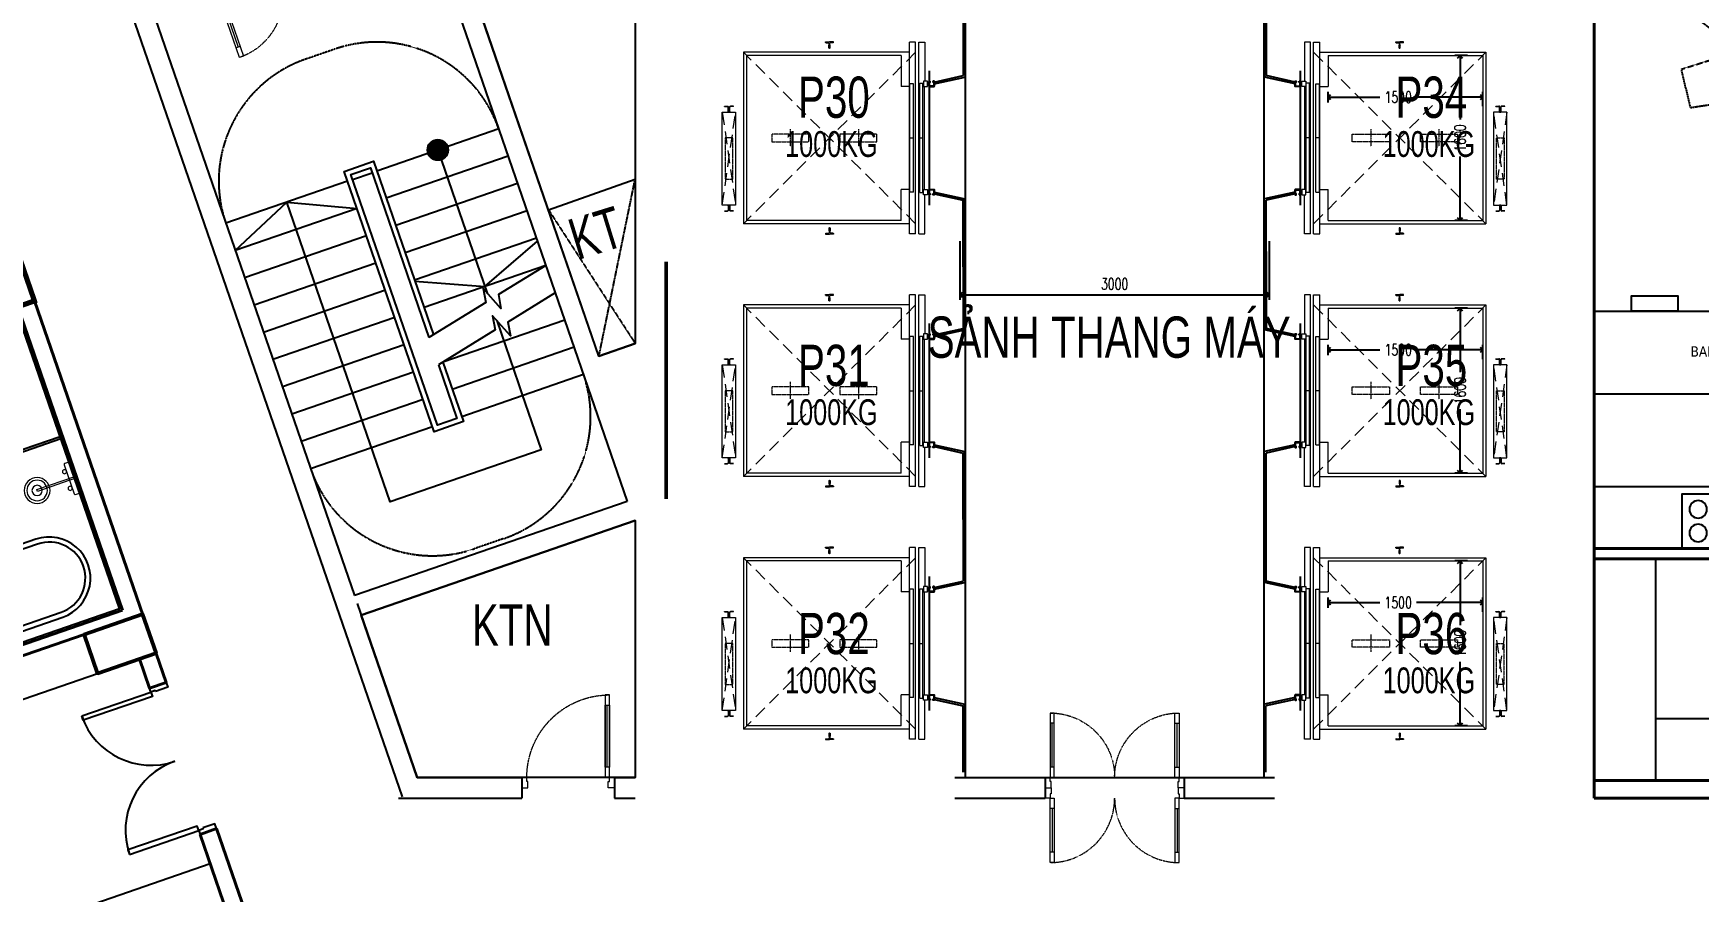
# Model space of a CAD drawing. Header units: millimetres. Extents: x -361654186 to 361255443, y -278569811 to 278836587.
# Drawn here: x -48909 to -32759, y 16563 to 24885 of the extents above; entities that cross this region are included whole.
import ezdxf
from ezdxf.enums import TextEntityAlignment as Align
from ezdxf.xclip import XClip

# ---------------------------------------------------------------- set-up
doc = ezdxf.new("R2010")
doc.units = ezdxf.units.MM
doc.header["$MEASUREMENT"] = 0
doc.header["$XCLIPFRAME"] = 0
for name, pattern in [('220403_HDN_Penthouse Plan$0$HIDDEN', [0.375, 0.25, -0.125]), ('Xref_ST_MBDV Cot vach 30.7.2022$0$CENTERX2', [4, 2.5, -0.5, 0.5, -0.5]), ('Xref_ST_MBDV Cot vach 30.7.2022$0$HIDDEN', [0.375, 0.25, -0.125]), ('Xref_ST_MBDV Cot vach 30.7.2022$0$HIDDEN2', [0.1875, 0.125, -0.0625]), ('Xref_ST_MBDV Cot vach 30.7.2022$0$PHANTOMX2', [5, 2.5, -0.5, 0.5, -0.5, 0.5, -0.5]), ('Xref_ST_MBDV Cot vach 30.7.2022$0$ST_MBDV Cot vach 220803$0$HIDDEN', [0.375, 0.25, -0.125])]:
    doc.linetypes.add(name, pattern=pattern)
for name, color, linetype, lineweight in [('00_duong_QH', 7, 'Continuous', 9), ('A-NoiThat', 39, 'Continuous', 13), ('KT-Net cat', 1, 'Continuous', 40), ('KT-Net cot vach', 2, 'Continuous', 50), ('Xref_ST_MBDV Cot vach 30.7.2022$0$CUA', 37, 'Continuous', 13), ('Xref_ST_MBDV Cot vach 30.7.2022$0$KT-Net cot vach', 6, 'Continuous', 50), ('Xref_ST_MBDV Cot vach 30.7.2022$0$KT-Noi that', 36, 'Continuous', 9)]:
    doc.layers.add(name, color=color, linetype=linetype, lineweight=lineweight)
for name, color, linetype in [('1VinaPVC-Text', 9, 'Continuous'), ('220403_HDN_Penthouse Plan$0$220207_HDN_HBA_PH_PM$0$A-_FURT-LOOSE_E_N', 8, 'Continuous'), ('220403_HDN_Penthouse Plan$0$220207_HDN_HBA_PH_PM$0$FURN', 8, 'Continuous'), ('220403_HDN_Penthouse Plan$0$BANQUET TABLE', 251, 'Continuous'), ('A-_FURN----_E-_N', 251, 'Continuous'), ('IDEA - dim', 251, 'Continuous'), ('Kaka - ph', 7, 'Continuous'), ('Xref_ST_MBDV Cot vach 30.7.2022$0$A-FLOR-STRS-ARROW', 8, 'Continuous'), ('Xref_ST_MBDV Cot vach 30.7.2022$0$KT-Net manh', 139, 'Continuous'), ('Xref_ST_MBDV Cot vach 30.7.2022$0$KT-Text', 7, 'Continuous'), ('Xref_ST_MBDV Cot vach 30.7.2022$0$KT-Thay', 7, 'Continuous'), ('Xref_ST_MBDV Cot vach 30.7.2022$0$KT-Tuong', 1, 'Continuous'), ('Xref_ST_MBDV Cot vach 30.7.2022$0$ST_MBDV Cot vach 220803$0$KT-Khuat', 9, 'Xref_ST_MBDV Cot vach 30.7.2022$0$ST_MBDV Cot vach 220803$0$HIDDEN')]:
    doc.layers.add(name, color=color, linetype=linetype)
doc.styles.add('Tahoma', font='tahoma.ttf')
doc.styles.add('Xref_ST_MBDV Cot vach 30.7.2022$0$Arial', font='arial.ttf', dxfattribs={"width": 0.7})
doc.styles.add('Xref_ST_MBDV Cot vach 30.7.2022$0$DIM', font='vnsimli.shx', dxfattribs={"width": 0.7})
doc.styles.add('Xref_ST_MBDV Cot vach 30.7.2022$0$xref.N.Cot vach tang N2$0$DIM', font='vnsimli.shx', dxfattribs={"width": 0.7})
doc.dimstyles.new('Xref_ST_MBDV Cot vach 30.7.2022$0$CCU 1-100 A1', dxfattribs={"dimscale": 100, "dimtxt": 2.2, "dimasz": 1, "dimexe": 1, "dimexo": 0, "dimgap": 1, "dimtad": 1, "dimdec": 0, "dimdsep": 46, "dimtxsty": 'Xref_ST_MBDV Cot vach 30.7.2022$0$DIM', "dimblk1": 'Xref_ST_MBDV Cot vach 30.7.2022$0$_ARCHTICK', "dimblk2": 'Xref_ST_MBDV Cot vach 30.7.2022$0$_ARCHTICK', "dimsah": 1, "dimcen": 0, "dimdle": 1, "dimclrd": 256, "dimclre": 256, "dimclrt": 31, "dimadec": 0, "dimazin": 0, "dimtfac": 1, "dimtdec": 0, "dimtix": 1, "dimtmove": 2, "dimatfit": 3, "dimldrblk": 'Xref_ST_MBDV Cot vach 30.7.2022$0$_ARCHTICK', "dimfxl": 8, "dimtolj": 1, "dimarcsym": 0})
doc.dimstyles.new('Xref_ST_MBDV Cot vach 30.7.2022$0$xref.N.Cot vach tang N2$0$CCU 1-100 A1', dxfattribs={"dimscale": 100, "dimtxt": 2.2, "dimasz": 1, "dimexe": 1, "dimexo": 0, "dimgap": 1, "dimtad": 1, "dimdec": 0, "dimdsep": 46, "dimtxsty": 'Xref_ST_MBDV Cot vach 30.7.2022$0$xref.N.Cot vach tang N2$0$DIM', "dimblk1": 'Xref_ST_MBDV Cot vach 30.7.2022$0$xref.N.Cot vach tang N2$0$_ARCHTICK', "dimblk2": 'Xref_ST_MBDV Cot vach 30.7.2022$0$xref.N.Cot vach tang N2$0$_ARCHTICK', "dimsah": 1, "dimcen": 0, "dimdle": 1, "dimclrd": 256, "dimclre": 256, "dimclrt": 31, "dimadec": 0, "dimazin": 0, "dimtfac": 1, "dimtdec": 0, "dimtix": 1, "dimtmove": 2, "dimatfit": 3, "dimldrblk": 'Xref_ST_MBDV Cot vach 30.7.2022$0$xref.N.Cot vach tang N2$0$_ARCHTICK', "dimfxl": 8, "dimtolj": 1, "dimarcsym": 0})

# ---------------------------------------------------------------- blocks, each defined once
blk = doc.blocks.new('*U22')
for p, q in [((-1260, 525), (-1300, 525)), ((-1280, 100), (-1280, 525)), ((-90, 525), (-50, 525)), ((-70, 100), (-70, 525)), ((-1260, 100), (-1300, 100)), ((-90, 100), (-50, 100))]:
    blk.add_line(p, q)
for points in [[(-1300, 0), (-1260, 0), (-1260, 625), (-1300, 625)], [(-50, 0), (-90, 0), (-90, 625), (-50, 625)], [(-1350, -100), (-1290, -100), (-1290, -40), (-1300, -40), (-1300, 0), (-1350, 0)], [(0, -100), (-60, -100), (-60, -40), (-50, -40), (-50, 0), (0, 0)]]:
    blk.add_lwpolyline(points, close=True)
at = {"linetype": 'Xref_ST_MBDV Cot vach 30.7.2022$0$HIDDEN2'}
for centre, start, end in [((-1300, 0), 0, 90), ((-50, 0), 90, 180)]:
    blk.add_arc(centre, 625, start, end, dxfattribs=at)
blk = doc.blocks.new('*U23')
blk.add_line((70, 100), (70, 700))
for points in [[(50, 0), (50, 800), (90, 800), (90, 0)], [(50, 100), (90, 100), (90, 700), (50, 700)], [(0, -100), (60, -100), (60, -40), (50, -40), (50, 0), (0, 0)], [(900, -100), (840, -100), (840, -40), (850, -40), (850, 0), (900, 0)]]:
    blk.add_lwpolyline(points, close=True)
at = {"linetype": 'Xref_ST_MBDV Cot vach 30.7.2022$0$HIDDEN'}
blk.add_arc((50, 0), 800, 0, 90, dxfattribs=at)
blk = doc.blocks.new('Xref_ST_MBDV Cot vach 30.7.2022$0$_Open90')
at = {"color": 0, "linetype": 'ByBlock', "lineweight": -2}
for p, q in [((0, 0), (-1, 0)), ((-0.5, 0.5), (0, 0)), ((0, 0), (-0.5, -0.5))]:
    blk.add_line(p, q, dxfattribs=at)
blk = doc.blocks.new('*D16')
at = {"layer": 'Defpoints', "color": 5, "transparency": 16777216}
for p, q in [((-2230, 1494), (-2230, 1596)), ((-2180, 1546), (-1728, 1546)), ((-780, 1546), (-1372, 1546)), ((-730, 1457), (-730, 1596))]:
    blk.add_line(p, q, dxfattribs=at)
at = {"layer": 'Defpoints', "color": 0, "transparency": 16777216}
for p in [(-2230, 1546), (-2230, 1494, 0), (-730, 1457, 0)]:
    blk.add_point(p, dxfattribs=at)
at = {"layer": 'Defpoints', "color": 5, "transparency": 16777216, "xscale": 50, "yscale": 50, "zscale": 50, "rotation": 180}
blk.add_blockref('Xref_ST_MBDV Cot vach 30.7.2022$0$_Open90', (-2230, 1546), dxfattribs=at)
at = {"layer": 'Defpoints', "color": 5, "transparency": 16777216, "xscale": 50, "yscale": 50, "zscale": 50}
blk.add_blockref('Xref_ST_MBDV Cot vach 30.7.2022$0$_Open90', (-730, 1546), dxfattribs=at)
at = {"layer": 'Defpoints', "color": 5, "transparency": 16777216, "insert": (-1550, 1546), "char_height": 110, "attachment_point": 5, "style": 'Xref_ST_MBDV Cot vach 30.7.2022$0$DIM'}
blk.add_mtext('\\A1;1500', dxfattribs=at)
blk = doc.blocks.new('Xref_ST_MBDV Cot vach 30.7.2022$0$_ARCHTICK')
at = {"color": 0, "linetype": 'ByBlock', "const_width": 0.15}
blk.add_lwpolyline([(-0.5, -0.5), (0.5, 0.5)], dxfattribs=at)
blk = doc.blocks.new('*D17')
at = {"layer": 'Defpoints', "color": 5, "transparency": 16777216}
for p, q in [((-879, 1950), (-1000, 1950)), ((-950, 1900), (-950, 1328)), ((-950, 400), (-950, 972)), ((-879, 350), (-1000, 350))]:
    blk.add_line(p, q, dxfattribs=at)
at = {"layer": 'Defpoints', "color": 0, "transparency": 16777216}
for p in [(-879, 1950, 0), (-950, 350), (-879, 350, 0)]:
    blk.add_point(p, dxfattribs=at)
at = {"layer": 'Defpoints', "color": 5, "transparency": 16777216, "xscale": 50, "yscale": 50, "zscale": 50}
for p, rotation in [((-950, 1950), 90), ((-950, 350), 270)]:
    blk.add_blockref('Xref_ST_MBDV Cot vach 30.7.2022$0$_Open90', p, dxfattribs=dict(at, rotation=rotation))
at = {"layer": 'Defpoints', "color": 5, "transparency": 16777216, "insert": (-950, 1150), "char_height": 110, "attachment_point": 5, "rotation": 90, "style": 'Xref_ST_MBDV Cot vach 30.7.2022$0$DIM'}
blk.add_mtext('\\A1;1600', dxfattribs=at)
blk = doc.blocks.new('Xref_ST_MBDV Cot vach 30.7.2022$0$xref.N.Cot vach tang N2$0$_Open90')
at = {"color": 0, "linetype": 'ByBlock', "lineweight": -2}
for p, q in [((0, 0), (-1, 0)), ((-0.5, 0.5), (0, 0)), ((0, 0), (-0.5, -0.5))]:
    blk.add_line(p, q, dxfattribs=at)
blk = doc.blocks.new('*D40')
at = {"layer": 'Defpoints', "color": 5, "transparency": 16777216}
for p, q in [((-39923, 22870), (-39923, 22301)), ((-36923, 22870), (-36923, 22301)), ((-39873, 22351), (-36973, 22351))]:
    blk.add_line(p, q, dxfattribs=at)
at = {"layer": 'Defpoints', "color": 0, "transparency": 16777216}
for p in [(-39923, 22870), (-36923, 22870), (-36923, 22351)]:
    blk.add_point(p, dxfattribs=at)
at = {"layer": 'Defpoints', "color": 5, "transparency": 16777216, "xscale": 50, "yscale": 50, "zscale": 50, "rotation": 180}
blk.add_blockref('Xref_ST_MBDV Cot vach 30.7.2022$0$xref.N.Cot vach tang N2$0$_Open90', (-39923, 22351), dxfattribs=at)
at = {"layer": 'Defpoints', "color": 5, "transparency": 16777216, "xscale": 50, "yscale": 50, "zscale": 50}
blk.add_blockref('Xref_ST_MBDV Cot vach 30.7.2022$0$xref.N.Cot vach tang N2$0$_Open90', (-36923, 22351), dxfattribs=at)
at = {"layer": 'Defpoints', "color": 5, "transparency": 16777216, "insert": (-38423, 22456), "char_height": 110, "attachment_point": 5, "style": 'Xref_ST_MBDV Cot vach 30.7.2022$0$xref.N.Cot vach tang N2$0$DIM'}
blk.add_mtext('\\A1;3000', dxfattribs=at)
blk = doc.blocks.new('Xref_ST_MBDV Cot vach 30.7.2022$0$xref.N.Cot vach tang N2$0$_ARCHTICK')
at = {"color": 0, "linetype": 'ByBlock', "const_width": 0.15}
blk.add_lwpolyline([(-0.5, -0.5), (0.5, 0.5)], dxfattribs=at)
blk = doc.blocks.new('ĂERWER')
at = {"layer": 'Xref_ST_MBDV Cot vach 30.7.2022$0$KT-Text', "style": 'Xref_ST_MBDV Cot vach 30.7.2022$0$Arial', "width": 0.7}
for s, height, p in [('P30', 400, (-41536, 23804)), ('P34', 400, (-35742, 23804)), ('1000KG', 250, (-41661, 23425)), ('1000KG', 250, (-35867, 23425)), ('P31', 400, (-41536, 21204)), ('P35', 400, (-35742, 21204)), ('1000KG', 250, (-41661, 20825)), ('1000KG', 250, (-35867, 20825)), ('P32', 400, (-41536, 18604)), ('P36', 400, (-35742, 18604)), ('1000KG', 250, (-41661, 18225)), ('1000KG', 250, (-35867, 18225))]:
    blk.add_text(s, height=height, dxfattribs=at).set_placement(p)
blk = doc.blocks.new('A$C2A980E36')
at = {"ltscale": 0.5}
blk.add_lwpolyline([(-10, 0), (10, 0), (10, 400), (-10, 400)], close=True, dxfattribs=at)
blk.add_lwpolyline([(160, 60), (160, 30, -0.414214), (150, 20), (-150, 20, -0.414214), (-160, 30), (-160, 60, -0.414214), (-150, 70), (150, 70, -0.414214)], format="xyb", close=True, dxfattribs=at)
for centre, radius in [((0, 400), 125), ((0, 400), 100), ((0, 400), 50), ((-85, 90), 20), ((85, 90), 20)]:
    blk.add_circle(centre, radius, dxfattribs=at)
blk = doc.blocks.new('skvl2')
at = {"layer": 'A-_FURN----_E-_N', "color": 8, "ltscale": 5, "extrusion": (2.90749e-06, 1.61362e-06, 1), "elevation": 0}
for points in [[(-10113, 12081, 1), (-9852, 11325), (-8901, 11654, 1), (-9162, 12410)], [(-10097, 12034, 1), (-9869, 11373), (-8917, 11701, 1), (-9145, 12363)]]:
    blk.add_lwpolyline(points, format="xyb", close=True, dxfattribs=at)
at = {"layer": 'IDEA - dim'}
for p, q in [((-10189, 10548), (-8563, 11109)), ((-9456, 8579), (-7471, 9265))]:
    blk.add_line(p, q, dxfattribs=at)
for points in [[(-10912, 12718), (-10336, 11052), (-8351, 11738), (-8351, 11738), (-8351, 11738), (-9318, 14538), (-10070, 14278), (-10360, 15117), (-11593, 14692), (-11173, 13474)], [(-9660, 13997), (-9791, 14375), (-9318, 14538), (-8926, 13404), (-9399, 13240), (-9530, 13618)]]:
    blk.add_lwpolyline(points, dxfattribs=at)
blk.add_lwpolyline([(-8926, 13404), (-9679, 13144), (-9672, 13125), (-8920, 13385)], close=True, dxfattribs=at)
at = {"layer": 'IDEA - dim', "extrusion": (5.8823e-07, 1.99482e-06, 1), "elevation": 0}
for points in [[(-8000, 10933), (-8003, 10943), (-8045, 10928), (-8058, 10966), (-7898, 11021), (-7881, 10974)], [(-8717, 10697), (-8045, 10928), (-8031, 10886), (-8702, 10654)], [(-8253, 9354), (-7582, 9586), (-7597, 9628), (-8268, 9397)], [(-7543, 9610), (-7540, 9601), (-7582, 9586), (-7569, 9548), (-7408, 9604), (-7425, 9651)]]:
    blk.add_lwpolyline(points, close=True, dxfattribs=at)
at = {"layer": 'IDEA - dim', "extrusion": (5.8823e-07, 1.99482e-06, 1)}
for centre, start, end in [((-8045, 10928, 0), 199.0463, 289.0463), ((-7582, 9586, 0), 109.0463, 199.0463)]:
    blk.add_arc(centre, 710, start, end, dxfattribs=at)
at = {"layer": 'Kaka - ph', "color": 6, "const_width": 50}
blk.add_lwpolyline([(-9399, 15370), (-10217, 15087), (-9993, 14437), (-9175, 14720)], close=True, dxfattribs=at)
at = {"layer": 'KT-Net cat'}
for p, q in [((-9303, 14570), (-8320, 11722)), ((-8156, 11250), (-8058, 10966)), ((-8058, 10966), (-7898, 11021)), ((-7569, 9548), (-7408, 9604)), ((-7569, 9548), (-7341, 8886))]:
    blk.add_line(p, q, dxfattribs=at)
for points in [[(-10250, 15182), (-9993, 14437), (-9175, 14720)], [(-9175, 14720), (-7898, 11021)], [(-8320, 11722), (-10352, 11021)], [(-8693, 11487), (-10319, 10926)], [(-7408, 9604), (-6889, 8100)]]:
    blk.add_lwpolyline(points, dxfattribs=at)
at = {"layer": 'KT-Net cot vach'}
blk.add_lwpolyline([(-8693, 11487), (-8126, 11683), (-7996, 11305), (-8563, 11109)], close=True, dxfattribs=at)
at = {"layer": 'A-NoiThat', "extrusion": (0, 0, -1), "zscale": -1, "rotation": 250.9528620467833}
blk.add_blockref('A$C2A980E36', (8771, 13013), dxfattribs=at)
blk = doc.blocks.new('*U109')
at = {"ltscale": 5}
blk.add_lwpolyline([(305, -530), (305, 0), (-305, 0), (-305, -530)], close=True, dxfattribs=at)
for centre in [(-150, -150), (150, -150), (-150, -380), (150, -380)]:
    blk.add_circle(centre, 85, dxfattribs=at)
blk = doc.blocks.new('220403_HDN_Penthouse Plan$0$A$C3EC23B15')
at = {"layer": '220403_HDN_Penthouse Plan$0$BANQUET TABLE', "color": 8, "linetype": '220403_HDN_Penthouse Plan$0$HIDDEN'}
for p, q in [((109, 545), (79, 172)), ((300, 545), (109, 545)), ((300, 545), (491, 545)), ((491, 545), (521, 172))]:
    blk.add_line(p, q, dxfattribs=at)
for centre, radius, start, end in [((104, 171), 25, 178.6483, 261.1494), ((496, 171), 25, 278.8506, 1.3517), ((300, 1067), 942, 257.7392, 269.9906), ((300, 1067), 942, 270.0094, 282.2608)]:
    blk.add_arc(centre, radius, start, end, dxfattribs=at)
blk = doc.blocks.new('220403_HDN_Penthouse Plan$0$dining')
blk.add_circle((-2632081, -10960261), 900)
blk.add_blockref('220403_HDN_Penthouse Plan$0$A$C3EC23B15', (-2632381, -10959636))
for p, rotation in [((-2632736, -10960032), 45.08728904840522), ((-2631858, -10959605), 315.6110233388363), ((-2632705, -10960563), 90.17457809681035), ((-2631459, -10959956), 270.5237342904312), ((-2632308, -10960916), 135.2618671452156), ((-2631426, -10960486), 225.4364452420259), ((-2631778, -10960884), 180.3491561936208)]:
    blk.add_blockref('220403_HDN_Penthouse Plan$0$A$C3EC23B15', p, dxfattribs=dict(rotation=rotation))
blk = doc.blocks.new('skvl5')
at = {"layer": '220403_HDN_Penthouse Plan$0$220207_HDN_HBA_PH_PM$0$FURN', "extrusion": (4.06629e-06, -4.06623e-06, 1), "elevation": 0}
blk.add_lwpolyline([(-8189, 4720), (-8189, 4870), (-7739, 4870), (-7739, 4720)], close=True, dxfattribs=at)
at = {"layer": 'IDEA - dim'}
for p, q in [((-8550, 4720), (-5875, 4720)), ((-8550, 3920), (-8550, 4720)), ((-8550, 3920), (-5875, 3920)), ((-8550, 3020), (-5875, 3020)), ((-7950, 170), (-7950, 2320)), ((-7950, 770), (-5075, 770))]:
    blk.add_line(p, q, dxfattribs=at)
at = {"layer": 'KT-Net cat'}
for p, q in [((-8550, 0), (-8550, 9600)), ((-8550, 2420), (-5875, 2420)), ((-8550, 2320), (-5875, 2320)), ((-8550, 170), (-4275, 170)), ((-8550, 0), (-2075, 0))]:
    blk.add_line(p, q, dxfattribs=at)
at = {"layer": '220403_HDN_Penthouse Plan$0$220207_HDN_HBA_PH_PM$0$A-_FURT-LOOSE_E_N', "linetype": 'Continuous', "extrusion": (-8.95883e-07, 3.17038e-06, -1), "zscale": -1.000000000000003, "rotation": 359.9999739967944}
blk.add_blockref('*U109', (7391, 2950, 0), dxfattribs=at)
at = {"layer": 'IDEA - dim', "extrusion": (2.69414e-06, 1.89619e-06, 1), "rotation": 327.6386932972766}
blk.add_blockref('220403_HDN_Penthouse Plan$0$dining', (8083322, 7856322, 3), dxfattribs=at)
at = {"layer": '1VinaPVC-Text', "style": 'Tahoma', "text_generation_flag": 6}
blk.add_text('BAR', height=100, rotation=179.9979, dxfattribs=at).set_placement((-7615, 4280))
blk = doc.blocks.new('Xref_ST_MBDV Cot vach 30.7.2022$0$TM 1000kg')
at = {"layer": 'Xref_ST_MBDV Cot vach 30.7.2022$0$KT-Net manh'}
for p, q in [((-2850, 2500), (-2850, 1742.2)), ((-2832, 2500), (-2832, 1754.4)), ((-2500, 1800), (-2500, 500)), ((-2850, 1742.2), (-2847, 1742.2)), ((-2847, 1742.2), (-2847, 1739.2)), ((-2550, 1674.2), (-2847, 1739.2)), ((-2550, 1692.7), (-2832, 1754.4)), ((-2850, 557.8), (-2847, 557.8)), ((-2850, -100), (-2850, 557.8)), ((-2550, 625.8), (-2847, 560.8)), ((-2847, 557.8), (-2847, 560.8)), ((-2550, 607.3), (-2832, 545.6)), ((-2832, -100), (-2832, 545.6))]:
    blk.add_line(p, q, dxfattribs=at)
at = {"layer": 'Xref_ST_MBDV Cot vach 30.7.2022$0$KT-Net manh', "const_width": 2}
for points in [[(-2847, 1742.2), (-2832, 1754.4)], [(-2847, 557.8), (-2832, 545.6)]]:
    blk.add_lwpolyline(points, dxfattribs=at)
at = {"layer": 'Xref_ST_MBDV Cot vach 30.7.2022$0$KT-Net manh', "ltscale": 2}
for points in [[(-2510, 1700), (-2500, 1700), (-2500, 1650), (-2550, 1650), (-2550, 1700), (-2540, 1700), (-2540, 1690), (-2541.6, 1690), (-2541.6, 1698.4), (-2548.4, 1698.4), (-2548.4, 1651.6), (-2501.6, 1651.6), (-2501.6, 1698.4), (-2508.4, 1698.4), (-2508.4, 1690), (-2510, 1690)], [(-2510, 600), (-2500, 600), (-2500, 650), (-2550, 650), (-2550, 600), (-2540, 600), (-2540, 610), (-2541.6, 610), (-2541.6, 601.6), (-2548.4, 601.6), (-2548.4, 648.4), (-2501.6, 648.4), (-2501.6, 601.6), (-2508.4, 601.6), (-2508.4, 610), (-2510, 610)]]:
    blk.add_lwpolyline(points, close=True, dxfattribs=at)
at = {"layer": 'Xref_ST_MBDV Cot vach 30.7.2022$0$KT-Noi that', "linetype": 'Continuous', "ltscale": 2}
for p, q in [((-2460, 2080, 0), (-2460, 1700, 0)), ((-2400, 2080, 0), (-2460, 2080, 0)), ((-2400, 220, 0), (-2400, 2080, 0)), ((-2370, 220, 0), (-2370, 2080, 0)), ((-2370, 2080, 0), (-2310, 2080, 0)), ((-2310, 220, 0), (-2310, 2080, 0)), ((-2310, 1981, 0), (-700, 1981, 0)), ((-2230, 1950, 0), (-730, 1950, 0)), ((-2230, 1950, 0), (-2230, 1650, 0)), ((-730, 1950, 0), (-730, 350, 0)), ((-700, 1981, 0), (-700, 319, 0)), ((-2455, 650, 0), (-2455, 1650, 0)), ((-2441.3, 620, 0), (-2441.3, 1680, 0)), ((-2411, 1680, 0), (-2441.3, 1680, 0)), ((-2411, 620, 0), (-2411, 1680, 0)), ((-2348, 625, 0), (-2348, 1675, 0)), ((-2348, 1675, 0), (-2314, 1675, 0)), ((-2314, 625, 0), (-2314, 1675, 0)), ((-2310, 1650, 0), (-2230, 1650, 0)), ((-2411, 1150, 0), (-2441.3, 1150, 0)), ((-2314, 1150, 0), (-2348, 1150, 0)), ((-2310, 650, 0), (-2230, 650, 0)), ((-2230, 350, 0), (-2230, 650, 0)), ((-2460, 220, 0), (-2460, 600, 0)), ((-2411, 620, 0), (-2441.3, 620, 0)), ((-2348, 625, 0), (-2314, 625, 0)), ((-2230, 350, 0), (-730, 350, 0)), ((-2400, 220, 0), (-2460, 220, 0)), ((-2370, 220, 0), (-2310, 220, 0)), ((-2310, 319, 0), (-700, 319, 0))]:
    blk.add_line(p, q, dxfattribs=at)
at = {"layer": 'Xref_ST_MBDV Cot vach 30.7.2022$0$KT-Noi that', "linetype": 'Xref_ST_MBDV Cot vach 30.7.2022$0$HIDDEN', "ltscale": 500}
for p, q in [((-2370, 1981, 0), (-700, 319, 0)), ((-2370, 319, 0), (-700, 1981, 0)), ((-495, 1400, 0), (-625, 500, 0)), ((-495, 500, 0), (-625, 1400, 0))]:
    blk.add_line(p, q, dxfattribs=at)
at = {"layer": 'Xref_ST_MBDV Cot vach 30.7.2022$0$KT-Noi that', "linetype": 'Continuous'}
for p, q in [((-1572.5, 2077, 0), (-1572.5, 2082, 0)), ((-1572.5, 2082, 0), (-1535, 2082, 0)), ((-1569.5, 2074, 0), (-1540.1, 2070.9, 0)), ((-1540, 2021, 0), (-1540, 2050, 0)), ((-1539, 2020, 0), (-1535, 2020, 0)), ((-1537.1, 2054.1, 0), (-1537.1, 2067.9, 0)), ((-1497.5, 2082, 0), (-1535, 2082, 0)), ((-1531, 2020, 0), (-1535, 2020, 0)), ((-1532.9, 2054.1, 0), (-1532.9, 2067.9, 0)), ((-1530, 2021, 0), (-1530, 2050, 0)), ((-1500.5, 2074, 0), (-1529.9, 2070.9, 0)), ((-1497.5, 2077, 0), (-1497.5, 2082, 0)), ((-603.5, 1460, 0), (-574.4, 1460, 0)), ((-603.5, 1456.8, 0), (-603.5, 1460, 0)), ((-603.5, 1456.8, 0), (-574.4, 1456.8, 0)), ((-516.5, 1460, 0), (-545.6, 1460, 0)), ((-516.5, 1456.8, 0), (-545.6, 1456.8, 0)), ((-516.5, 1456.8, 0), (-516.5, 1460, 0)), ((-568.2, 1406.2, 0), (-568.2, 1450.6, 0)), ((-565, 1406.2, 0), (-565, 1450.6, 0)), ((-558, 1403.2, 0), (-562, 1403.2, 0)), ((-558, 1400, 0), (-562, 1400, 0)), ((-555, 1406.2, 0), (-555, 1450.6, 0)), ((-551.8, 1406.2, 0), (-551.8, 1450.6, 0)), ((-568.2, 493.8, 0), (-568.2, 449.4, 0)), ((-565, 493.8, 0), (-565, 449.4, 0)), ((-558, 500, 0), (-562, 500, 0)), ((-558, 496.8, 0), (-562, 496.8, 0)), ((-555, 493.8, 0), (-555, 449.4, 0)), ((-551.8, 493.8, 0), (-551.8, 449.4, 0)), ((-603.5, 443.2, 0), (-574.4, 443.2, 0)), ((-603.5, 440, 0), (-574.4, 440, 0)), ((-516.5, 443.2, 0), (-545.6, 443.2, 0)), ((-516.5, 440, 0), (-545.6, 440, 0)), ((-1572.5, 223, 0), (-1572.5, 218, 0)), ((-1572.5, 218, 0), (-1535, 218, 0)), ((-1569.5, 226, 0), (-1540.1, 229.1, 0)), ((-1540, 279, 0), (-1540, 250, 0)), ((-1539, 280, 0), (-1535, 280, 0)), ((-1537.1, 245.9, 0), (-1537.1, 232.1, 0)), ((-1531, 280, 0), (-1535, 280, 0)), ((-1497.5, 218, 0), (-1535, 218, 0)), ((-1532.9, 245.9, 0), (-1532.9, 232.1, 0)), ((-1530, 279, 0), (-1530, 250, 0)), ((-1500.5, 226, 0), (-1529.9, 229.1, 0)), ((-1497.5, 223, 0), (-1497.5, 218, 0))]:
    blk.add_line(p, q, dxfattribs=at)
at = {"layer": 'Xref_ST_MBDV Cot vach 30.7.2022$0$KT-Noi that', "linetype": 'Xref_ST_MBDV Cot vach 30.7.2022$0$CENTERX2'}
for p, q in [((-1815, 1236, 0), (-1815, 1066.7, 0)), ((-1155, 1236, 0), (-1155, 1066.7, 0))]:
    blk.add_line(p, q, dxfattribs=at)
at = {"layer": 'Xref_ST_MBDV Cot vach 30.7.2022$0$KT-Noi that', "linetype": 'Continuous', "ltscale": 2, "elevation": 0}
for points in [[(-2485, 1700), (-2445, 1700), (-2445, 1650), (-2485, 1650)], [(-495, 1400), (-625, 1400), (-625, 500), (-495, 500)], [(-2485, 600), (-2445, 600), (-2445, 650), (-2485, 650)]]:
    blk.add_lwpolyline(points, close=True, dxfattribs=at)
at = {"layer": 'Xref_ST_MBDV Cot vach 30.7.2022$0$KT-Noi that', "linetype": 'Xref_ST_MBDV Cot vach 30.7.2022$0$PHANTOMX2', "elevation": 0}
for points in [[(-1635, 1186), (-1635, 1114), (-1995, 1114), (-1995, 1186)], [(-975, 1186), (-975, 1114), (-1335, 1114), (-1335, 1186)], [(-524, 1150), (-524, 750), (-596, 750), (-596, 1150)]]:
    blk.add_lwpolyline(points, close=True, dxfattribs=at)
at = {"layer": 'Xref_ST_MBDV Cot vach 30.7.2022$0$KT-Noi that', "linetype": 'Continuous'}
for centre, radius, start, end in [((-1569.5, 2077, 0), 3, 180, 270), ((-1540.1, 2067.9, 0), 3, 0, 90), ((-1542.3, 2054.7, 0), 5.25, 295.66972, 353.31728), ((-1539, 2021, 0), 1, 180, 270), ((-1529.9, 2067.9, 0), 3, 90, 180), ((-1527.7, 2054.7, 0), 5.25, 186.68272, 244.33028), ((-1531, 2021, 0), 1, 270, 0), ((-1500.5, 2077, 0), 3, 270, 0), ((-574.4, 1450.6, 0), 9.4, 0, 90), ((-574.4, 1450.6, 0), 6.2, 0, 90), ((-545.6, 1450.6, 0), 9.4, 90, 180), ((-545.6, 1450.6, 0), 6.2, 90, 180), ((-562, 1406.2, 0), 6.2, 180, 270), ((-562, 1406.2, 0), 3, 180, 270), ((-558, 1406.2, 0), 3, 270, 0), ((-558, 1406.2, 0), 6.2, 270, 0), ((-562, 493.8, 0), 6.2, 90, 180), ((-562, 493.8, 0), 3, 90, 180), ((-558, 493.8, 0), 6.2, 0, 90), ((-558, 493.8, 0), 3, 0, 90), ((-574.4, 449.4, 0), 6.2, 270, 0), ((-574.4, 449.4, 0), 9.4, 270, 0), ((-545.6, 449.4, 0), 9.4, 180, 270), ((-545.6, 449.4, 0), 6.2, 180, 270), ((-1569.5, 223, 0), 3, 90, 180), ((-1540.1, 232.1, 0), 3, 270, 0), ((-1539, 279, 0), 1, 90, 180), ((-1542.3, 245.3, 0), 5.25, 6.68272, 64.33028), ((-1527.7, 245.3, 0), 5.25, 115.66972, 173.31728), ((-1529.9, 232.1, 0), 3, 180, 270), ((-1531, 279, 0), 1, 0, 90), ((-1500.5, 223, 0), 3, 0, 90)]:
    blk.add_arc(centre, radius, start, end, dxfattribs=at)
at = {"layer": 'Defpoints', "color": 5}
for base, p1, p2, angle, picture, middle in [((-950.2, 350), (-879.1, 1950, 0), (-879.1, 350, 0), 90, '*D17', (-950.2, 1150)), ((-2230, 1545.8), (-730, 1457.2, 0), (-2230, 1494.3, 0), 180, '*D16', (-1550.1, 1545.8))]:
    dim = blk.add_linear_dim(base=base, p1=p1, p2=p2, angle=angle, dimstyle='Xref_ST_MBDV Cot vach 30.7.2022$0$CCU 1-100 A1', override={"dimscale": 50, "dimblk1": 'Xref_ST_MBDV Cot vach 30.7.2022$0$_Open90', "dimblk2": 'Xref_ST_MBDV Cot vach 30.7.2022$0$_Open90', "dimclrd": 5, "dimclre": 5, "dimclrt": 5, "dimlwd": 65535, "dimlwe": 65535}, dxfattribs=at)
    dim.commit()
    dim.dimension.update_dxf_attribs({"geometry": picture, "text_midpoint": middle, "dimtype": 128})

msp = doc.modelspace()

# ---------------------------------------------------------------- hatches: boundary and pattern name
at = {"layer": 'Xref_ST_MBDV Cot vach 30.7.2022$0$KT-Net manh'}
h = msp.add_hatch(color=256, dxfattribs=at)
edge = h.paths.add_edge_path(flags=0)
edge.add_arc((-44986.3, 23754.3), 100, 199.04714, 559.04714)
h = msp.add_hatch(color=256, dxfattribs=at)
edge = h.paths.add_edge_path(flags=0)
edge.add_arc((-44986.3, 23754.3), 100, 199.04714, 559.04714)
msp.add_hatch(color=256, dxfattribs=at).paths.add_polyline_path([(-44988.2, 23854.3), (-45046.6, 23834.1), (-45082, 23783.5), (-45080.9, 23721.7), (-45043.6, 23672.3), (-44984.5, 23654.3), (-44926.1, 23674.5), (-44890.7, 23725.1), (-44891.8, 23786.9), (-44929, 23836.3)], flags=0)
msp.add_hatch(color=256, dxfattribs=at).paths.add_polyline_path([(-44988.2, 23854.3), (-45046.6, 23834.1), (-45082, 23783.5), (-45080.9, 23721.7), (-45043.6, 23672.3), (-44984.5, 23654.3), (-44926.1, 23674.5), (-44890.7, 23725.1), (-44891.8, 23786.9), (-44929, 23836.3)], flags=0)

# ---------------------------------------------------------------- linework, layer by layer
at = {"layer": '00_duong_QH', "color": 251, "extrusion": (7.52316e-37, 3.29453e-06, 1), "elevation": 0}
for points in [[(-67604.9, 47058.4), (-68012.4, 48238.6), (-68352.8, 49264.2, -0.5721349), (-63965.8, 55577), (-63965.8, 55577), (-48893.2, 51221.9, -0.260044), (-45962.5, 48619), (-41822.5, 36692.5), (-40100.1, 31673.7, -0.0851587), (-39798.8, 29842.7), (-39808.9, 28170.4), (-36873, 28170.4, -0.4853325), (-36573, 28570.4), (-8455.9, 28570.4, -0.3325648), (-3256, 23917.1), (-1689.9, 16402), (-1650.9, 16200.2), (-808.1, 12371.4, -0.4743644), (-5967.1, 6070.4), (-38752, 6070.4), (-51104.5, 6070.4, -0.3210444), (-56306.9, 9785.7), (-64631.8, 33863.9, 0.4109427), (-65278.7, 34182.9)], [(-1001.1, 10781.1, -0.3653099), (-5967.1, 6470.4), (-51150.3, 6480.2, -0.3200236), (-55927.1, 9911.4), (-64253.7, 33994.6, 0.4141945), (-65414.8, 34559.2)], [(-33773, 28170.4), (-7957.6, 28166.7, -0.1283826), (-6048.8, 27586.7, -0.0664995), (-4917.6, 26672.3, -0.1326112), (-3451.2, 23873.7)]]:
    msp.add_lwpolyline(points, format="xyb", dxfattribs=at)
at = {"layer": 'Defpoints', "elevation": 0}
for points in [[(-45521.7, 27832.9), (-44198.4, 28289.8), (-43073, 25030.3), (-43073, 21879.5), (-43423.7, 21756.2)], [(-45730.3, 19244.6), (-43073, 20162), (-43073, 17670.4), (-45186.9, 17670.4)]]:
    msp.add_lwpolyline(points, close=True, dxfattribs=at)
at = {"layer": 'Xref_ST_MBDV Cot vach 30.7.2022$0$A-FLOR-STRS-ARROW', "elevation": 0}
for points in [[(-43938.6, 22634.9), (-44397.9, 22351.6), (-44374.8, 22218), (-44547.7, 22410.6), (-44520.8, 22275.8), (-45072.5, 21935.4)], [(-43847, 22369.4), (-44306.2, 22086.1), (-44283.1, 21952.5), (-44456.1, 22145.1), (-44429.1, 22010.3), (-44980.8, 21669.9)]]:
    msp.add_lwpolyline(points, dxfattribs=at)
at = {"layer": 'Xref_ST_MBDV Cot vach 30.7.2022$0$KT-Net cot vach', "elevation": 0}
msp.add_lwpolyline([(-42773, 22670.4), (-42773, 20370.4)], dxfattribs=at)
at = {"layer": 'Xref_ST_MBDV Cot vach 30.7.2022$0$KT-Net manh'}
msp.add_line((-44890.7, 23725.1), (-44891.8, 23786.9), dxfattribs=at)
msp.add_line((-44890.7, 23725.1), (-44891.8, 23786.9), dxfattribs=at)
at = {"layer": 'Xref_ST_MBDV Cot vach 30.7.2022$0$KT-Net manh', "elevation": 0}
msp.add_lwpolyline([(-39873.1, 17670.4), (-36973, 17670.4), (-36973, 28020.4), (-39873.1, 28020.4)], close=True, dxfattribs=at)
at = {"layer": 'Xref_ST_MBDV Cot vach 30.7.2022$0$KT-Net manh', "linetype": 'Xref_ST_MBDV Cot vach 30.7.2022$0$HIDDEN', "elevation": 0}
for points in [[(-44395.6, 23958.3, 0.4141313), (-45984.8, 24732), (-46268.9, 24633.9, 0.4141313), (-47042.3, 23044.5, 1.0000292)], [(-43573.2, 21576.2, -0.4141313), (-44346.5, 19986.8), (-44630.6, 19888.7, -0.4141313), (-46219.9, 20662.5, -1.0000292)]]:
    msp.add_lwpolyline(points, format="xyb", dxfattribs=at)
at = {"layer": 'Xref_ST_MBDV Cot vach 30.7.2022$0$KT-Net manh', "elevation": 0}
for points in [[(-44986.3, 23754.3), (-44506.6, 22364.8)], [(-46950.9, 22779.8), (-46451.5, 23248.5), (-45769.3, 23187.8)], [(-44414.9, 22099.3), (-44203.1, 21485.7), (-44170.5, 21391.2), (-43982.8, 20847.7), (-45448, 20341.9), (-46451.5, 23248.5)], [(-45208.6, 22483), (-44529.5, 22431), (-44020.2, 22871.2)]]:
    msp.add_lwpolyline(points, dxfattribs=at)
at = {"layer": 'Xref_ST_MBDV Cot vach 30.7.2022$0$KT-Net manh'}
msp.add_circle((-44986.3, 23754.3), 100, dxfattribs=at)
msp.add_circle((-44986.3, 23754.3), 100, dxfattribs=at)
at = {"layer": 'Xref_ST_MBDV Cot vach 30.7.2022$0$KT-Thay', "extrusion": (-1.21212e-08, -4.22423e-09, 1)}
for p, q in [((-44395.6, 23958.3), (-45577.1, 23550.3)), ((-44304.2, 23693.6), (-45485.7, 23285.7)), ((-45860.7, 23452.4), (-47042.3, 23044.5)), ((-44212.8, 23428.9), (-45394.4, 23021)), ((-45769.3, 23187.8), (-46950.9, 22779.8)), ((-44121.4, 23164.3), (-45303, 22756.3)), ((-45677.9, 22923.1), (-46859.5, 22515.2)), ((-44030, 22899.6), (-45211.6, 22491.7)), ((-45586.6, 22658.4), (-46768.1, 22250.5)), ((-43938.7, 22634.9), (-45120.2, 22227)), ((-45495.2, 22393.8), (-46676.7, 21985.8)), ((-45403.8, 22129.1), (-46585.4, 21721.2)), ((-43755.9, 22105.6), (-44937.5, 21697.6)), ((-45312.4, 21864.4), (-46494, 21456.5)), ((-43664.5, 21840.9), (-44846.1, 21433)), ((-45221.1, 21599.7), (-46402.6, 21191.8)), ((-43573.2, 21576.2), (-44754.7, 21168.3)), ((-45129.7, 21335.1), (-46311.2, 20927.1)), ((-45038.3, 21070.4), (-46219.9, 20662.5))]:
    msp.add_line(p, q, dxfattribs=at)
at = {"layer": 'Xref_ST_MBDV Cot vach 30.7.2022$0$KT-Thay'}
for p, q in [((-45813.4, 23468.8), (-45624.4, 23534)), ((-43913.2, 23174.1), (-43073, 23469.6))]:
    msp.add_line(p, q, dxfattribs=at)
at = {"layer": 'Xref_ST_MBDV Cot vach 30.7.2022$0$KT-Thay', "elevation": 0}
for points in [[(-44937.2, 21696.8), (-44738.4, 21121), (-45022, 21023.1), (-45893.3, 23547), (-45609.8, 23644.9), (-45028.9, 21962.3)], [(-44980.8, 21669.9), (-44802, 21152), (-44991, 21086.7), (-45829.7, 23516), (-45640.7, 23581.3), (-45072.5, 21935.4)]]:
    msp.add_lwpolyline(points, dxfattribs=at)
at = {"layer": 'Xref_ST_MBDV Cot vach 30.7.2022$0$KT-Tuong'}
for p, q in [((-43423.7, 21756.2), (-45521.7, 27832.9)), ((-45080.9, 25943.3), (-43148.9, 20347.4)), ((-48040.6, 25323.5), (-45333.6, 17482.5)), ((-47727.6, 25029.5), (-45795.6, 19433.6)), ((-43423.7, 21756.2), (-43073, 21879.5)), ((-43148.9, 20347.4), (-45795.6, 19433.6)), ((-43073, 20162), (-45730.3, 19244.6)), ((-45769.6, 19358.2), (-45186.9, 17670.4)), ((-45186.9, 17670.4), (-44173, 17670.4)), ((-44173, 17670.4), (-44173, 17470.4)), ((-43273, 17670.4), (-43273, 17470.4)), ((-43273, 17670.4), (-43073, 17670.4)), ((-39973, 17670.4), (-39098, 17670.4)), ((-39098, 17670.4), (-39098, 17470.4)), ((-37748, 17670.4), (-37748, 17470.4)), ((-37748, 17670.4), (-36873, 17670.4)), ((-45369.2, 17470.4), (-44173, 17470.4)), ((-43273, 17470.4), (-43073, 17470.4)), ((-39973, 17470.4), (-39098, 17470.4)), ((-37748, 17470.4), (-36873, 17470.4))]:
    msp.add_line(p, q, dxfattribs=at)
at = {"layer": 'Xref_ST_MBDV Cot vach 30.7.2022$0$ST_MBDV Cot vach 220803$0$KT-Khuat', "linetype": 'Xref_ST_MBDV Cot vach 30.7.2022$0$ST_MBDV Cot vach 220803$0$HIDDEN', "ltscale": 5}
for p, q in [((-43423.7, 21756.2), (-43073, 23469.6)), ((-43913.2, 23174.1), (-43073, 21879.5))]:
    msp.add_line(p, q, dxfattribs=at)

# ---------------------------------------------------------------- block references
at = {"layer": 'IDEA - dim'}
for name, p in [('skvl5', (-25223.1, 17470.6, 0)), ('skvl2', (-39723.1, 7570.6, 0))]:
    msp.add_blockref(name, p, dxfattribs=at)
at = {"layer": 'Xref_ST_MBDV Cot vach 30.7.2022$0$CUA', "xscale": -1, "rotation": 199.0471379539868}
msp.add_blockref('*U22', (-45884.3, 25665.9), dxfattribs=at)
at = {"layer": 'Xref_ST_MBDV Cot vach 30.7.2022$0$CUA', "xscale": -1}
for name, p in [('*U23', (-43273, 17670.4)), ('*U22', (-39098, 17670.4))]:
    msp.add_blockref(name, p, dxfattribs=at)
at = {"layer": 'Xref_ST_MBDV Cot vach 30.7.2022$0$CUA', "rotation": 180}
msp.add_blockref('*U22', (-39098, 17470.4), dxfattribs=at)
at = {"layer": 'Xref_ST_MBDV Cot vach 30.7.2022$0$KT-Noi that', "xscale": -1}
for p in [(-42723, 22720.4, 0), (-42723, 20270.4, 0), (-42723, 17820.4, 0)]:
    msp.add_blockref('Xref_ST_MBDV Cot vach 30.7.2022$0$TM 1000kg', p, dxfattribs=at)
at = {"layer": 'Xref_ST_MBDV Cot vach 30.7.2022$0$KT-Noi that'}
for p in [(-34123, 22720.4, 0), (-34123, 20270.4, 0), (-34123.1, 17820.4)]:
    msp.add_blockref('Xref_ST_MBDV Cot vach 30.7.2022$0$TM 1000kg', p, dxfattribs=at)
at = {"layer": 'Xref_ST_MBDV Cot vach 30.7.2022$0$KT-Text'}
ref = msp.add_blockref('ĂERWER', (42.7, 261.9, 0), dxfattribs=at)
XClip(ref).set_block_clipping_path([(-129162.7130534218, -17397.7690829069), (14817.2869467421, 85402.2309170931)])

# ---------------------------------------------------------------- texts
at = {"layer": 'Xref_ST_MBDV Cot vach 30.7.2022$0$KT-Text', "extrusion": (-7.82116e-08, -2.35248e-08, 1), "style": 'Xref_ST_MBDV Cot vach 30.7.2022$0$Arial', "width": 0.7}
msp.add_text('KT', height=400, rotation=17.17014, dxfattribs=at).set_placement((-43394.4, 22758.6, 0), align=Align.CENTER)
at = {"layer": 'Xref_ST_MBDV Cot vach 30.7.2022$0$KT-Text', "extrusion": (-8.16706e-08, 6.125e-10, 1), "style": 'Xref_ST_MBDV Cot vach 30.7.2022$0$Arial', "width": 0.7}
msp.add_text('SẢNH THANG MÁY', height=400, dxfattribs=at).set_placement((-38475.6, 21739.6, 0), align=Align.CENTER)
at = {"layer": 'Xref_ST_MBDV Cot vach 30.7.2022$0$KT-Text', "extrusion": (-8.17004e-08, 7.19062e-10, 1), "insert": (-44265.1, 18949.8, 0), "char_height": 400, "attachment_point": 8, "text_direction": (1, 0, 0), "style": 'Xref_ST_MBDV Cot vach 30.7.2022$0$Arial'}
msp.add_mtext_dynamic_manual_height_columns('KTN', width=2465.018, gutter_width=6.25, heights=[0], dxfattribs=at)

# ---------------------------------------------------------------- dimensions: what is measured, and where the dimension line sits
at = {"layer": 'Defpoints', "color": 5}
dim = msp.add_linear_dim(base=(-36923, 22350.8), p1=(-39923.1, 22870.4), p2=(-36923, 22870.4), dimstyle='Xref_ST_MBDV Cot vach 30.7.2022$0$xref.N.Cot vach tang N2$0$CCU 1-100 A1', override={"dimscale": 50, "dimblk1": 'Xref_ST_MBDV Cot vach 30.7.2022$0$xref.N.Cot vach tang N2$0$_Open90', "dimblk2": 'Xref_ST_MBDV Cot vach 30.7.2022$0$xref.N.Cot vach tang N2$0$_Open90', "dimclrd": 5, "dimclre": 5, "dimclrt": 5, "dimlwd": 65535, "dimlwe": 65535}, dxfattribs=at)
dim.commit()
dim.dimension.update_dxf_attribs({"geometry": '*D40', "text_midpoint": (-38423, 22455.8)})

doc.saveas('drawing.dxf')
